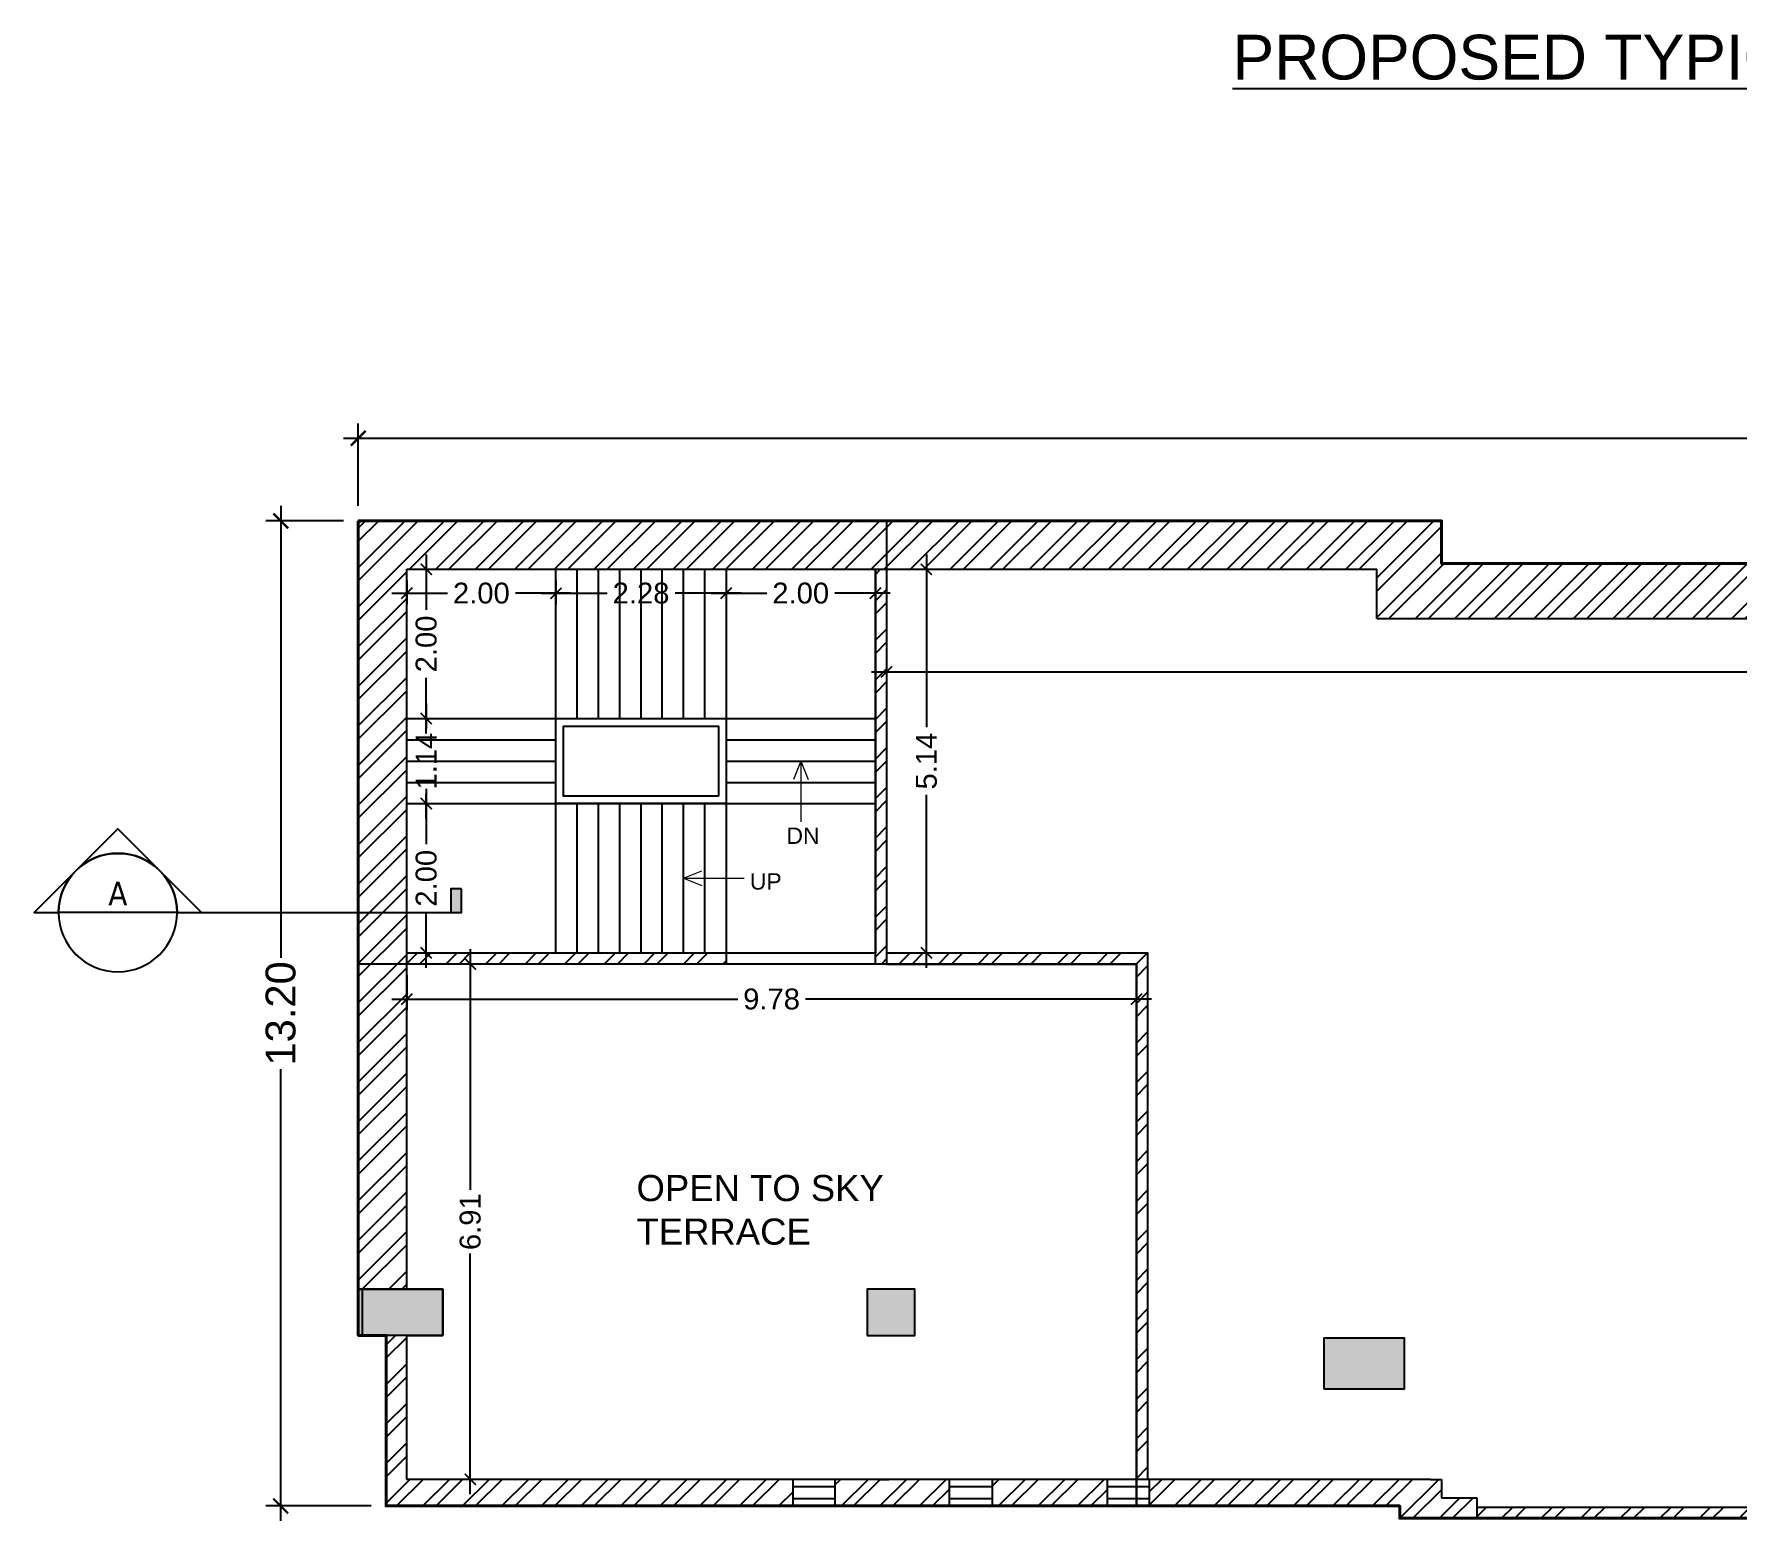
# Model space of a CAD drawing. Header units: millimetres. Extents: x -634016 to -633680, y -35980 to -35884.
# Drawn here: x -633790.64 to -633767.8, y -35936.38 to -35916.45 of the extents above; entities that cross this region are included whole.
import ezdxf
from ezdxf.enums import TextEntityAlignment as Align

# ---------------------------------------------------------------- set-up
doc = ezdxf.new("R2010")
doc.units = ezdxf.units.MM
doc.header["$LTSCALE"] = 200
doc.header["$MEASUREMENT"] = 0
doc.header["$PDMODE"] = 3
doc.layers.get('0').update_dxf_attribs({"linetype": 'CONTINUOUS'})
doc.layers.get('DEFPOINTS').update_dxf_attribs({"color": 11, "linetype": 'CONTINUOUS'})
for name, color, linetype in [('00 PRO', 3, 'CONTINUOUS'), ('COL', 253, 'CONTINUOUS'), ('FUR', 7, 'CONTINUOUS'), ('Section Line', 6, 'CONTINUOUS'), ('STAIR', 252, 'CONTINUOUS'), ('Wall', 7, 'CONTINUOUS'), ('WIN', 160, 'CONTINUOUS')]:
    doc.layers.add(name, color=color, linetype=linetype)
for name, color, linetype, lineweight in [('DIM', 11, 'CONTINUOUS', 25), ('LEGEND', 3, 'CONTINUOUS', 25), ('Text', 7, 'CONTINUOUS', 100)]:
    doc.layers.add(name, color=color, linetype=linetype, lineweight=lineweight)
doc.styles.add('Arial', font='arial.ttf')
doc.styles.add('style1', font='arial.ttf', dxfattribs={"height": 6})
doc.styles.add('Tahoma', font='tahoma.ttf')
doc.dimstyles.new('Copy of STANDARD', dxfattribs={"dimtxt": 0.4, "dimasz": 0.2, "dimexe": 0.2, "dimexo": 0.2, "dimgap": 0.09, "dimtad": 0, "dimzin": 0, "dimdsep": 46, "dimtxsty": 'Arial', "dimblk": 'ARCHTICK', "dimcen": 0.09, "dimdle": 0.2, "dimclrd": 253, "dimclre": 253, "dimclrt": 7, "dimadec": 0, "dimazin": 0, "dimtfac": 1, "dimtofl": 0, "dimtmove": 0, "dimatfit": 3, "dimldrblk": 'ARCHTICK', "dimfxl": 0.18, "dimtolj": 1, "dimtzin": 0, "dimarcsym": 0})
pattern_1 = [(45, (1923.4263, -208.31062), (-0.26516504294, 0.26516504294), []), (45, (1923.60308, -208.31062), (-0.26516504294, 0.26516504294), [])]

# ---------------------------------------------------------------- blocks, each defined once
blk = doc.blocks.new('_ArchTick')
at = {"color": 0, "linetype": 'ByBlock', "const_width": 0.15}
blk.add_lwpolyline([(-0.5, -0.5), (0.5, 0.5)], dxfattribs=at)
blk = doc.blocks.new('*D166')
at = {"layer": 'DEFPOINTS', "color": 0, "transparency": 16777216}
for p in [(-633786.292, -35921.867), (-633786.292, -35922.974), (-633744.379, -35923.545)]:
    blk.add_point(p, dxfattribs=at)
at = {"layer": 'DIM', "color": 253, "lineweight": -2, "transparency": 16777216}
for p, q in [((-633786.292, -35922.774), (-633786.292, -35921.667)), ((-633744.379, -35923.345), (-633744.379, -35921.667)), ((-633786.492, -35921.867), (-633766.07, -35921.867)), ((-633744.179, -35921.867), (-633764.601, -35921.867))]:
    blk.add_line(p, q, dxfattribs=at)
at = {"layer": 'DIM', "color": 253, "lineweight": -2, "transparency": 16777216, "xscale": 0.2, "yscale": 0.2, "zscale": 0.2, "rotation": 180}
blk.add_blockref('_ArchTick', (-633786.292, -35921.867), dxfattribs=at)
at = {"layer": 'DIM', "color": 253, "lineweight": -2, "transparency": 16777216, "xscale": 0.2, "yscale": 0.2, "zscale": 0.2}
blk.add_blockref('_ArchTick', (-633744.379, -35921.867), dxfattribs=at)
at = {"layer": 'DIM', "color": 7, "transparency": 16777216, "insert": (-633765.336, -35921.867), "char_height": 0.4, "attachment_point": 5, "style": 'Arial'}
blk.add_mtext('\\A1;41.91', dxfattribs=at)
blk = doc.blocks.new('*D167')
at = {"layer": 'DEFPOINTS', "color": 0, "transparency": 16777216}
for p in [(-633786.292, -35922.974), (-633787.331, -35936.176), (-633785.918, -35936.176)]:
    blk.add_point(p, dxfattribs=at)
at = {"layer": 'DIM', "color": 253, "lineweight": -2, "transparency": 16777216}
for p, q in [((-633787.331, -35922.774), (-633787.331, -35928.829)), ((-633786.492, -35922.974), (-633787.531, -35922.974)), ((-633787.331, -35936.376), (-633787.331, -35930.32)), ((-633786.118, -35936.176), (-633787.531, -35936.176))]:
    blk.add_line(p, q, dxfattribs=at)
at = {"layer": 'DIM', "color": 253, "lineweight": -2, "transparency": 16777216, "xscale": 0.2, "yscale": 0.2, "zscale": 0.2}
for p, rotation in [((-633787.331, -35922.974), 90), ((-633787.331, -35936.176), 270)]:
    blk.add_blockref('_ArchTick', p, dxfattribs=dict(at, rotation=rotation))
at = {"layer": 'DIM', "color": 7, "transparency": 16777216, "insert": (-633787.331, -35929.575), "char_height": 0.4, "attachment_point": 5, "rotation": 90, "style": 'Arial'}
blk.add_mtext('\\A1;13.20', dxfattribs=at)
blk = doc.blocks.new('*D168')
at = {"layer": 'DEFPOINTS', "color": 0, "transparency": 16777216}
for p in [(-633779.212, -35924.577), (-633779.212, -35924.997), (-633751.916, -35924.997)]:
    blk.add_point(p, dxfattribs=at)
at = {"layer": 'DIM', "color": 253, "lineweight": -2, "transparency": 16777216}
for p, q in [((-633779.212, -35924.727), (-633779.212, -35925.147)), ((-633779.412, -35924.997), (-633766.128, -35924.997)), ((-633751.716, -35924.997), (-633765, -35924.997))]:
    blk.add_line(p, q, dxfattribs=at)
at = {"layer": 'DIM', "color": 253, "lineweight": -2, "transparency": 16777216, "xscale": 0.15, "yscale": 0.15, "zscale": 0.15, "rotation": 180}
blk.add_blockref('_ArchTick', (-633779.212, -35924.997), dxfattribs=at)
at = {"layer": 'DIM', "color": 253, "lineweight": -2, "transparency": 16777216, "xscale": 0.15, "yscale": 0.15, "zscale": 0.15}
blk.add_blockref('_ArchTick', (-633751.916, -35924.997), dxfattribs=at)
at = {"layer": 'DIM', "color": 7, "transparency": 16777216, "insert": (-633765.564, -35924.997), "char_height": 0.28, "attachment_point": 5, "style": 'Arial'}
blk.add_mtext('\\A1;27.30', dxfattribs=at)
blk = doc.blocks.new('*D4')
at = {"layer": 'DEFPOINTS', "color": 0, "transparency": 16777216}
for p in [(-634918.319, -35969.072), (-634916.319, -35969.072), (-634916.319, -35969.392)]:
    blk.add_point(p, dxfattribs=at)
at = {"layer": 'DIM', "color": 253, "lineweight": -2, "transparency": 16777216}
for p, q in [((-634918.319, -35969.222), (-634918.319, -35969.542)), ((-634916.319, -35969.222), (-634916.319, -35969.542)), ((-634918.519, -35969.392), (-634917.775, -35969.392)), ((-634916.119, -35969.392), (-634916.863, -35969.392))]:
    blk.add_line(p, q, dxfattribs=at)
at = {"layer": 'DIM', "color": 253, "lineweight": -2, "transparency": 16777216, "xscale": 0.15, "yscale": 0.15, "zscale": 0.15, "rotation": 180}
blk.add_blockref('_ArchTick', (-634918.319, -35969.392), dxfattribs=at)
at = {"layer": 'DIM', "color": 253, "lineweight": -2, "transparency": 16777216, "xscale": 0.15, "yscale": 0.15, "zscale": 0.15}
blk.add_blockref('_ArchTick', (-634916.319, -35969.392), dxfattribs=at)
at = {"layer": 'DIM', "color": 7, "transparency": 16777216, "insert": (-634917.319, -35969.392), "char_height": 0.28, "attachment_point": 5, "style": 'Arial'}
blk.add_mtext('\\A1;2.00', dxfattribs=at)
blk = doc.blocks.new('*D5')
at = {"layer": 'DEFPOINTS', "color": 0, "transparency": 16777216}
for p in [(-634916.319, -35969.072), (-634914.039, -35969.392), (-634914.039, -35969.392)]:
    blk.add_point(p, dxfattribs=at)
at = {"layer": 'DIM', "color": 253, "lineweight": -2, "transparency": 16777216}
for p, q in [((-634916.319, -35969.222), (-634916.319, -35969.542)), ((-634916.519, -35969.392), (-634915.635, -35969.392)), ((-634913.839, -35969.392), (-634914.723, -35969.392))]:
    blk.add_line(p, q, dxfattribs=at)
at = {"layer": 'DIM', "color": 253, "lineweight": -2, "transparency": 16777216, "xscale": 0.15, "yscale": 0.15, "zscale": 0.15, "rotation": 180}
blk.add_blockref('_ArchTick', (-634916.319, -35969.392), dxfattribs=at)
at = {"layer": 'DIM', "color": 253, "lineweight": -2, "transparency": 16777216, "xscale": 0.15, "yscale": 0.15, "zscale": 0.15}
blk.add_blockref('_ArchTick', (-634914.039, -35969.392), dxfattribs=at)
at = {"layer": 'DIM', "color": 7, "transparency": 16777216, "insert": (-634915.179, -35969.392), "char_height": 0.28, "attachment_point": 5, "style": 'Arial'}
blk.add_mtext('\\A1;2.28', dxfattribs=at)
blk = doc.blocks.new('*D6')
at = {"layer": 'DEFPOINTS', "color": 0, "transparency": 16777216}
for p in [(-634914.039, -35969.392), (-634912.039, -35969.392), (-634912.039, -35969.392)]:
    blk.add_point(p, dxfattribs=at)
at = {"layer": 'DIM', "color": 253, "lineweight": -2, "transparency": 16777216}
for p, q in [((-634914.239, -35969.392), (-634913.495, -35969.392)), ((-634911.839, -35969.392), (-634912.583, -35969.392))]:
    blk.add_line(p, q, dxfattribs=at)
at = {"layer": 'DIM', "color": 253, "lineweight": -2, "transparency": 16777216, "xscale": 0.15, "yscale": 0.15, "zscale": 0.15, "rotation": 180}
blk.add_blockref('_ArchTick', (-634914.039, -35969.392), dxfattribs=at)
at = {"layer": 'DIM', "color": 253, "lineweight": -2, "transparency": 16777216, "xscale": 0.15, "yscale": 0.15, "zscale": 0.15}
blk.add_blockref('_ArchTick', (-634912.039, -35969.392), dxfattribs=at)
at = {"layer": 'DIM', "color": 7, "transparency": 16777216, "insert": (-634913.039, -35969.392), "char_height": 0.28, "attachment_point": 5, "style": 'Arial'}
blk.add_mtext('\\A1;2.00', dxfattribs=at)
blk = doc.blocks.new('*D7')
at = {"layer": 'DEFPOINTS', "color": 0, "transparency": 16777216}
for p in [(-634918.319, -35969.072), (-634918.319, -35971.072), (-634918.058, -35971.072)]:
    blk.add_point(p, dxfattribs=at)
at = {"layer": 'DIM', "color": 253, "lineweight": -2, "transparency": 16777216}
for p, q in [((-634918.169, -35969.072), (-634917.908, -35969.072)), ((-634918.058, -35968.872), (-634918.058, -35969.617)), ((-634918.058, -35971.272), (-634918.058, -35970.528)), ((-634918.169, -35971.072), (-634917.908, -35971.072))]:
    blk.add_line(p, q, dxfattribs=at)
at = {"layer": 'DIM', "color": 253, "lineweight": -2, "transparency": 16777216, "xscale": 0.15, "yscale": 0.15, "zscale": 0.15}
for p, rotation in [((-634918.058, -35969.072), 90), ((-634918.058, -35971.072), 270)]:
    blk.add_blockref('_ArchTick', p, dxfattribs=dict(at, rotation=rotation))
at = {"layer": 'DIM', "color": 7, "transparency": 16777216, "insert": (-634918.058, -35970.072), "char_height": 0.28, "attachment_point": 5, "rotation": 90, "style": 'Arial'}
blk.add_mtext('\\A1;2.00', dxfattribs=at)
blk = doc.blocks.new('*D8')
at = {"layer": 'DEFPOINTS', "color": 0, "transparency": 16777216}
for p in [(-634918.319, -35971.072), (-634918.319, -35972.212), (-634918.058, -35972.212)]:
    blk.add_point(p, dxfattribs=at)
at = {"layer": 'DIM', "color": 253, "lineweight": -2, "transparency": 16777216}
for p, q in [((-634918.058, -35970.872), (-634918.058, -35971.203)), ((-634918.169, -35971.072), (-634917.908, -35971.072)), ((-634918.169, -35972.212), (-634917.908, -35972.212)), ((-634918.058, -35972.412), (-634918.058, -35972.082))]:
    blk.add_line(p, q, dxfattribs=at)
at = {"layer": 'DIM', "color": 253, "lineweight": -2, "transparency": 16777216, "xscale": 0.15, "yscale": 0.15, "zscale": 0.15}
for p, rotation in [((-634918.058, -35971.072), 90), ((-634918.058, -35972.212), 270)]:
    blk.add_blockref('_ArchTick', p, dxfattribs=dict(at, rotation=rotation))
at = {"layer": 'DIM', "color": 7, "transparency": 16777216, "insert": (-634918.058, -35971.642), "char_height": 0.28, "attachment_point": 5, "rotation": 90, "style": 'Arial'}
blk.add_mtext('\\A1;1.14', dxfattribs=at)
blk = doc.blocks.new('*D9')
at = {"layer": 'DEFPOINTS', "color": 0, "transparency": 16777216}
for p in [(-634918.319, -35972.212), (-634918.319, -35974.212), (-634918.058, -35974.212)]:
    blk.add_point(p, dxfattribs=at)
at = {"layer": 'DIM', "color": 253, "lineweight": -2, "transparency": 16777216}
for p, q in [((-634918.058, -35972.012), (-634918.058, -35972.757)), ((-634918.169, -35972.212), (-634917.908, -35972.212)), ((-634918.058, -35974.412), (-634918.058, -35973.668)), ((-634918.169, -35974.212), (-634917.908, -35974.212))]:
    blk.add_line(p, q, dxfattribs=at)
at = {"layer": 'DIM', "color": 253, "lineweight": -2, "transparency": 16777216, "xscale": 0.15, "yscale": 0.15, "zscale": 0.15}
for p, rotation in [((-634918.058, -35972.212), 90), ((-634918.058, -35974.212), 270)]:
    blk.add_blockref('_ArchTick', p, dxfattribs=dict(at, rotation=rotation))
at = {"layer": 'DIM', "color": 7, "transparency": 16777216, "insert": (-634918.058, -35973.212), "char_height": 0.28, "attachment_point": 5, "rotation": 90, "style": 'Arial'}
blk.add_mtext('\\A1;2.00', dxfattribs=at)
blk = doc.blocks.new('*D174')
at = {"layer": 'DEFPOINTS', "color": 0, "transparency": 16777216}
for p in [(-633785.642, -35928.913), (-633775.863, -35929.173), (-633775.863, -35929.383)]:
    blk.add_point(p, dxfattribs=at)
at = {"layer": 'DIM', "color": 253, "lineweight": -2, "transparency": 16777216}
for p, q in [((-633785.642, -35929.063), (-633785.642, -35929.533)), ((-633775.863, -35929.323), (-633775.863, -35929.533)), ((-633785.842, -35929.383), (-633781.206, -35929.383)), ((-633775.663, -35929.383), (-633780.299, -35929.383))]:
    blk.add_line(p, q, dxfattribs=at)
at = {"layer": 'DIM', "color": 253, "lineweight": -2, "transparency": 16777216, "xscale": 0.15, "yscale": 0.15, "zscale": 0.15, "rotation": 180}
blk.add_blockref('_ArchTick', (-633785.642, -35929.383), dxfattribs=at)
at = {"layer": 'DIM', "color": 253, "lineweight": -2, "transparency": 16777216, "xscale": 0.15, "yscale": 0.15, "zscale": 0.15}
blk.add_blockref('_ArchTick', (-633775.863, -35929.383), dxfattribs=at)
at = {"layer": 'DIM', "color": 7, "transparency": 16777216, "insert": (-633780.753, -35929.383), "char_height": 0.28, "attachment_point": 5, "style": 'Arial'}
blk.add_mtext('\\A1;9.78', dxfattribs=at)
blk = doc.blocks.new('*D175')
at = {"layer": 'DEFPOINTS', "color": 0, "transparency": 16777216}
for p in [(-633784.755, -35928.913), (-633784.791, -35935.819), (-633784.755, -35935.819)]:
    blk.add_point(p, dxfattribs=at)
at = {"layer": 'DIM', "color": 253, "lineweight": -2, "transparency": 16777216}
for p, q in [((-633784.791, -35928.713), (-633784.791, -35931.939)), ((-633784.905, -35928.913), (-633784.941, -35928.913)), ((-633784.791, -35936.019), (-633784.791, -35932.794)), ((-633784.905, -35935.819), (-633784.941, -35935.819))]:
    blk.add_line(p, q, dxfattribs=at)
at = {"layer": 'DIM', "color": 253, "lineweight": -2, "transparency": 16777216, "xscale": 0.15, "yscale": 0.15, "zscale": 0.15}
for p, rotation in [((-633784.791, -35928.913), 90), ((-633784.791, -35935.819), 270)]:
    blk.add_blockref('_ArchTick', p, dxfattribs=dict(at, rotation=rotation))
at = {"layer": 'DIM', "color": 7, "transparency": 16777216, "insert": (-633784.791, -35932.366), "char_height": 0.28, "attachment_point": 5, "rotation": 90, "style": 'Arial'}
blk.add_mtext('\\A1;6.91', dxfattribs=at)
blk = doc.blocks.new('*U3')
blk.add_hatch(color=256).paths.add_polyline_path([(-1.8125, 0.125), (-1.7566, 0.125), (-1.7566, 0), (-1.8125, 0)])
at = {"color": 1, "true_color": 0xff0000}
blk.add_line((-0.3125, 0), (-1.8125, 0), dxfattribs=at)
blk.add_line((-0.3125, 0), (0.3125, 0))
blk.add_lwpolyline([(-0.3125, 0), (-0.4419, 0), (0, 0.4419), (0.4419, 0), (0.3125, 0, 1)], format="xyb", close=True, dxfattribs=at)
blk.add_lwpolyline([(-1.8125, 0.125), (-1.7566, 0.125), (-1.7566, 0), (-1.8125, 0)], close=True, dxfattribs=at)
blk.add_circle((0, 0), 0.3125, dxfattribs=at)
at = {"style": 'Tahoma', "flags": 8}
blk.add_attdef('VIEWNUMBER', text='', height=0.125, dxfattribs=at).set_placement((0, 0), align=Align.BOTTOM_CENTER)
blk.add_attdef('SHEETNUMBER', text='', height=0.125, dxfattribs=at).set_placement((0, -0.0625), align=Align.TOP_CENTER)
blk = doc.blocks.new('*D176')
at = {"layer": 'DEFPOINTS', "color": 0, "transparency": 16777216}
for p in [(-633778.925, -35923.623), (-633778.677, -35923.623), (-633778.925, -35928.763)]:
    blk.add_point(p, dxfattribs=at)
at = {"layer": 'DIM', "color": 253, "lineweight": -2, "transparency": 16777216}
for p, q in [((-633778.677, -35923.423), (-633778.677, -35925.74)), ((-633778.775, -35923.623), (-633778.527, -35923.623)), ((-633778.677, -35928.963), (-633778.677, -35926.646)), ((-633778.775, -35928.763), (-633778.527, -35928.763))]:
    blk.add_line(p, q, dxfattribs=at)
at = {"layer": 'DIM', "color": 253, "lineweight": -2, "transparency": 16777216, "xscale": 0.15, "yscale": 0.15, "zscale": 0.15}
for p, rotation in [((-633778.677, -35923.623), 90), ((-633778.677, -35928.763), 270)]:
    blk.add_blockref('_ArchTick', p, dxfattribs=dict(at, rotation=rotation))
at = {"layer": 'DIM', "color": 7, "transparency": 16777216, "insert": (-633778.677, -35926.193), "char_height": 0.28, "attachment_point": 5, "rotation": 90, "style": 'Arial'}
blk.add_mtext('\\A1;5.14', dxfattribs=at)
blk = doc.blocks.new('str 2mh')
h = blk.add_hatch()
h.set_pattern_fill('ANSI32', color=8, style=0)
h.set_pattern_definition([(45, (634918.31903, 35969.0724), (-0.26516504294, 0.26516504294), []), (45, (634918.4958, 35969.0724), (-0.26516504294, 0.26516504294), [])])
h.paths.add_polyline_path([(4.28, -5.14), (0, -5.14), (0, -5.29), (4.28, -5.29)])
for points in [[(4.28, -3.14), (2, -3.14), (2, -2), (4.28, -2)], [(4.18, -3.04), (2.1, -3.04), (2.1, -2.1), (4.18, -2.1)], [(4.28, -5.29), (0, -5.29), (0, -5.14), (4.28, -5.14)]]:
    blk.add_lwpolyline(points, close=True)
at = {"layer": 'STAIR'}
for p, q in [((2, -5.14), (2, 0)), ((2.285, -2), (2.285, 0)), ((2.57, -2), (2.57, 0)), ((2.855, -2), (2.855, 0)), ((3.14, -2), (3.14, 0)), ((3.425, -2), (3.425, 0)), ((3.71, -2), (3.71, 0)), ((3.995, -2), (3.995, 0)), ((4.28, 0), (4.28, -5.14)), ((0, -2), (6.28, -2)), ((0, -2.285), (2, -2.285)), ((4.28, -2.285), (6.28, -2.285)), ((0, -2.57), (2, -2.57)), ((4.28, -2.57), (6.28, -2.57)), ((0, -2.855), (2, -2.855)), ((4.28, -2.855), (6.28, -2.855)), ((0, -3.14), (6.28, -3.14)), ((2.285, -5.14), (2.285, -3.14)), ((2.57, -5.14), (2.57, -3.14)), ((2.855, -5.14), (2.855, -3.14)), ((3.14, -5.14), (3.14, -3.14)), ((3.425, -5.14), (3.425, -3.14)), ((3.71, -5.14), (3.71, -3.14)), ((3.995, -5.14), (3.995, -3.14))]:
    blk.add_line(p, q, dxfattribs=at)
at = {"layer": 'Text', "lineweight": 5}
for p, q in [((5.28, -2.57), (5.182, -2.816)), ((5.28, -2.57), (5.28, -3.382)), ((5.28, -2.57), (5.378, -2.816)), ((3.71, -4.14), (3.956, -4.042)), ((3.71, -4.14), (4.522, -4.14)), ((3.71, -4.14), (3.956, -4.238))]:
    blk.add_line(p, q, dxfattribs=at)
at = {"layer": 'Wall'}
for p, q in [((0, -5.14), (0, 0)), ((0, 0), (6.28, 0)), ((6.28, 0), (6.28, -5.14)), ((0, -5.14), (6.28, -5.14))]:
    blk.add_line(p, q, dxfattribs=at)
at = {"layer": 'LEGEND', "color": 7, "style": 'style1'}
for s, p in [('DN', (5.089, -3.68)), ('UP', (4.598, -4.292))]:
    blk.add_text(s, height=0.22, dxfattribs=at).set_placement(p)
at = {"layer": 'DIM'}
for base, p1, p2, picture, middle in [((2, -0.32), (0, 0), (2, 0), '*D4', (1, -0.32)), ((4.28, -0.32), (2, 0), (4.28, -0.32), '*D5', (3.14, -0.32)), ((6.28, -0.32), (4.28, -0.32), (6.28, -0.32), '*D6', (5.28, -0.32))]:
    dim = blk.add_linear_dim(base=base, p1=p1, p2=p2, dimstyle='Copy of STANDARD', override={"dimtxt": 0.28, "dimasz": 0.15, "dimexe": 0.15, "dimexo": 0.15}, dxfattribs=at)
    dim.commit()
    dim.dimension.update_dxf_attribs({"geometry": picture, "text_midpoint": middle, "insert": (634918.319, 35969.072)})
for base, p1, p2, picture, middle in [((0.261, -2), (0, 0), (0, -2), '*D7', (0.261, -1)), ((0.261, -3.14), (0, -2), (0, -3.14), '*D8', (0.261, -2.57)), ((0.261, -5.14), (0, -3.14), (0, -5.14), '*D9', (0.261, -4.14))]:
    dim = blk.add_linear_dim(base=base, p1=p1, p2=p2, angle=90, dimstyle='Copy of STANDARD', override={"dimtxt": 0.28, "dimasz": 0.15, "dimexe": 0.15, "dimexo": 0.15}, dxfattribs=at)
    dim.commit()
    dim.dimension.update_dxf_attribs({"geometry": picture, "text_midpoint": middle, "insert": (634918.319, 35969.072)})

msp = doc.modelspace()

# ---------------------------------------------------------------- hatches: boundary and pattern name
h = msp.add_hatch()
h.set_pattern_fill('ANSI32', color=8, style=0)
h.set_pattern_definition([(45, (1973.0957, -208.31062), (-0.26516504294, 0.26516504294), []), (45, (1973.2725, -208.31062), (-0.26516504294, 0.26516504294), [])])
h.paths.add_polyline_path([(-633771.773, -35923.545), (-633771.773, -35922.974), (-633786.253, -35922.974), (-633786.292, -35923.013), (-633786.292, -35933.27), (-633785.642, -35933.27), (-633785.642, -35923.623), (-633772.639, -35923.623), (-633772.639, -35924.283), (-633751.653, -35924.283), (-633751.653, -35923.545), (-633751.87, -35923.545)])
h = msp.add_hatch()
h.set_pattern_fill('ANSI32', color=8, style=0)
h.set_pattern_definition([(45, (1196.27098, -23.59478), (-0.26516504294, 0.26516504294), []), (45, (1196.44775, -23.59478), (-0.26516504294, 0.26516504294), [])])
h.paths.add_polyline_path([(-633779.212, -35928.913), (-633779.362, -35928.913), (-633779.362, -35923.623), (-633779.212, -35923.623)])
h = msp.add_hatch()
h.set_pattern_fill('ANSI32', color=8, style=0)
h.set_pattern_definition([(45, (-332.1152, -3.82855), (-0.26516504294, 0.26516504294), []), (45, (-331.9384, -3.82855), (-0.26516504294, 0.26516504294), [])])
h.paths.add_polyline_path([(-633775.713, -35928.763), (-633779.212, -35928.763), (-633779.212, -35928.913), (-633775.863, -35928.913), (-633775.863, -35935.819), (-633775.713, -35935.819)])
h = msp.add_hatch()
h.set_pattern_fill('ANSI32', color=8, style=0)
h.set_pattern_definition(pattern_1)
h.paths.add_polyline_path([(-633780.465, -35936.176), (-633780.465, -35935.819), (-633785.642, -35935.819), (-633785.642, -35933.89), (-633785.918, -35933.89), (-633785.918, -35936.176)])
h = msp.add_hatch()
h.set_pattern_fill('ANSI32', color=8, style=0)
h.set_pattern_definition(pattern_1)
h.paths.add_polyline_path([(-633772.334, -35936.176), (-633772.334, -35936.341), (-633771.301, -35936.341), (-633771.301, -35936.065), (-633771.773, -35936.065), (-633771.773, -35935.819), (-633771.921, -35935.819), (-633774.085, -35935.819), (-633775.691, -35935.819), (-633775.691, -35936.176), (-633774.085, -35936.176)])
h = msp.add_hatch()
h.set_pattern_fill('ANSI32', color=8, style=0)
h.set_pattern_definition([(45, (1608.1517, -23.78783), (-0.26516504294, 0.26516504294), []), (45, (1608.32848, -23.78783), (-0.26516504294, 0.26516504294), [])])
h.paths.add_polyline_path([(-633765.966, -35936.191), (-633771.301, -35936.191), (-633771.301, -35936.341), (-633765.966, -35936.341)])

# ---------------------------------------------------------------- linework, layer by layer
at = {"color": 8}
for p, q in [((-633786.292, -35923.013), (-633786.253, -35922.974)), ((-633779.904, -35935.893), (-633779.83, -35935.819)), ((-633779.815, -35936.176), (-633779.458, -35935.819)), ((-633779.656, -35936.176), (-633779.299, -35935.819)), ((-633779.303, -35936.176), (-633778.946, -35935.819)), ((-633779.126, -35936.176), (-633778.769, -35935.819)), ((-633778.772, -35936.176), (-633778.415, -35935.819)), ((-633778.595, -35936.176), (-633778.368, -35935.949)), ((-633777.797, -35935.908), (-633777.708, -35935.819)), ((-633777.712, -35936.176), (-633777.355, -35935.819)), ((-633777.535, -35936.176), (-633777.178, -35935.819)), ((-633777.181, -35936.176), (-633776.824, -35935.819)), ((-633777.004, -35936.176), (-633776.648, -35935.819)), ((-633776.651, -35936.176), (-633776.294, -35935.819)), ((-633776.474, -35936.176), (-633776.252, -35935.954))]:
    msp.add_line(p, q, dxfattribs=at)
msp.add_lwpolyline([(-633779.212, -35928.913), (-633779.362, -35928.913), (-633779.362, -35923.623), (-633779.212, -35923.623)], close=True)
at = {"layer": '00 PRO', "lineweight": 40}
msp.add_lwpolyline([(-633786.292, -35922.974), (-633786.292, -35933.89), (-633785.918, -35933.89), (-633785.918, -35936.176), (-633772.334, -35936.176), (-633772.334, -35936.341), (-633744.379, -35936.341), (-633744.379, -35934.628), (-633744.379, -35934.628), (-633744.379, -35934.461), (-633744.379, -35934.461), (-633744.379, -35934.461), (-633744.379, -35934.461), (-633744.379, -35925.799), (-633744.379, -35923.545), (-633771.773, -35923.545), (-633771.773, -35922.974), (-633786.292, -35922.974)], dxfattribs=at)
at = {"layer": 'COL'}
for p, q in [((-633785.642, -35933.27), (-633786.292, -35933.27)), ((-633786.237, -35933.89), (-633786.237, -35933.27))]:
    msp.add_line(p, q, dxfattribs=at)
for points in [[(-633785.16, -35933.89), (-633786.292, -35933.89), (-633786.292, -35933.27), (-633785.16, -35933.27)], [(-633779.471, -35933.89), (-633778.831, -35933.89), (-633778.831, -35933.27), (-633779.471, -35933.27)], [(-633773.352, -35934.608), (-633772.27, -35934.608), (-633772.27, -35933.929), (-633773.352, -35933.929)]]:
    msp.add_lwpolyline(points, close=True, dxfattribs=at)
for points in [[(-633786.292, -35933.27), (-633785.16, -35933.27), (-633786.292, -35933.89), (-633785.16, -35933.89)], [(-633779.471, -35933.27), (-633778.831, -35933.27), (-633779.471, -35933.89), (-633778.831, -35933.89)], [(-633773.352, -35933.929), (-633772.27, -35933.929), (-633773.352, -35934.608), (-633772.27, -35934.608)]]:
    msp.add_solid(points, dxfattribs=at)
at = {"layer": 'DEFPOINTS'}
for points in [[(-633786.292, -35922.974), (-633779.212, -35922.974), (-633779.212, -35928.913), (-633786.292, -35928.913)], [(-633786.292, -35922.974), (-633779.212, -35922.974), (-633779.212, -35928.913), (-633786.292, -35928.913)], [(-633775.863, -35928.913), (-633775.863, -35936.176), (-633772.334, -35936.176), (-633772.334, -35936.341), (-633744.379, -35936.341), (-633744.379, -35927.583), (-633747.116, -35927.583), (-633747.116, -35932.233), (-633751.916, -35932.233), (-633751.916, -35923.545), (-633771.773, -35923.545), (-633771.773, -35922.974), (-633779.212, -35922.974), (-633779.212, -35928.913)]]:
    msp.add_lwpolyline(points, close=True, dxfattribs=at)
msp.add_lwpolyline([(-633775.863, -35936.176), (-633775.863, -35928.913), (-633779.116, -35928.913), (-633779.212, -35928.913), (-633786.292, -35928.913), (-633786.292, -35933.89), (-633785.918, -35933.89), (-633785.918, -35936.176), (-633775.863, -35936.176)], dxfattribs=at)
at = {"layer": 'FUR'}
for p, q in [((-633774.085, -35936.176), (-633775.691, -35936.176)), ((-633771.301, -35936.191), (-633765.966, -35936.191)), ((-633771.301, -35936.341), (-633765.966, -35936.341))]:
    msp.add_line(p, q, dxfattribs=at)
at = {"layer": 'Wall'}
for p, q in [((-633786.292, -35922.974), (-633771.773, -35922.974)), ((-633786.292, -35933.89), (-633786.292, -35922.974)), ((-633786.292, -35933.89), (-633786.292, -35922.974)), ((-633771.773, -35923.545), (-633771.773, -35922.974)), ((-633785.642, -35933.27), (-633785.642, -35923.623)), ((-633785.642, -35923.623), (-633772.639, -35923.623)), ((-633772.639, -35924.283), (-633772.639, -35923.623)), ((-633771.773, -35923.545), (-633751.653, -35923.545)), ((-633772.639, -35924.283), (-633751.653, -35924.283)), ((-633785.16, -35933.27), (-633785.642, -35933.27)), ((-633785.16, -35933.89), (-633785.16, -35933.27)), ((-633778.831, -35933.27), (-633779.471, -35933.27)), ((-633779.471, -35933.27), (-633779.471, -35933.89)), ((-633778.831, -35933.89), (-633778.831, -35933.27)), ((-633785.918, -35936.176), (-633785.918, -35933.89)), ((-633785.642, -35935.819), (-633785.642, -35933.89)), ((-633785.642, -35933.89), (-633785.16, -35933.89)), ((-633779.471, -35933.89), (-633778.831, -35933.89)), ((-633772.27, -35933.929), (-633773.352, -35933.929)), ((-633773.352, -35933.929), (-633773.352, -35934.608)), ((-633772.27, -35934.608), (-633772.27, -35933.929)), ((-633773.352, -35934.608), (-633772.27, -35934.608)), ((-633780.465, -35935.819), (-633785.642, -35935.819)), ((-633779.327, -35935.819), (-633781.492, -35935.819)), ((-633780.465, -35936.176), (-633780.465, -35935.819)), ((-633778.368, -35935.819), (-633779.904, -35935.819)), ((-633779.904, -35935.819), (-633779.904, -35936.176)), ((-633779.327, -35935.819), (-633779.18, -35935.819)), ((-633778.368, -35936.176), (-633778.368, -35935.819)), ((-633776.252, -35935.819), (-633777.797, -35935.819)), ((-633777.797, -35935.819), (-633777.797, -35936.176)), ((-633776.252, -35936.176), (-633776.252, -35935.819)), ((-633774.085, -35935.819), (-633775.691, -35935.819)), ((-633775.691, -35935.819), (-633775.691, -35936.176)), ((-633771.921, -35935.819), (-633774.085, -35935.819)), ((-633771.921, -35935.819), (-633771.773, -35935.819)), ((-633771.773, -35935.819), (-633771.773, -35936.065)), ((-633780.465, -35936.176), (-633785.918, -35936.176)), ((-633779.741, -35936.176), (-633781.492, -35936.176)), ((-633778.368, -35936.176), (-633779.904, -35936.176)), ((-633776.252, -35936.176), (-633777.797, -35936.176)), ((-633772.334, -35936.176), (-633774.085, -35936.176)), ((-633772.334, -35936.341), (-633772.334, -35936.176)), ((-633771.773, -35936.065), (-633771.301, -35936.065)), ((-633771.301, -35936.065), (-633771.301, -35936.341)), ((-633771.301, -35936.341), (-633772.334, -35936.341))]:
    msp.add_line(p, q, dxfattribs=at)
for points in [[(-633779.212, -35928.763), (-633775.713, -35928.763), (-633775.713, -35935.819)], [(-633779.212, -35928.913), (-633775.863, -35928.913), (-633775.863, -35935.819)]]:
    msp.add_lwpolyline(points, dxfattribs=at)
msp.add_lwpolyline([(-633785.16, -35933.89), (-633786.292, -35933.89), (-633786.292, -35933.27), (-633785.16, -35933.27)], close=True, dxfattribs=at)
at = {"layer": 'WIN'}
for p, q in [((-633779.904, -35935.819), (-633780.465, -35935.819)), ((-633779.904, -35935.918), (-633780.465, -35935.918)), ((-633777.797, -35935.819), (-633778.368, -35935.819)), ((-633777.797, -35935.918), (-633778.368, -35935.918)), ((-633775.691, -35935.819), (-633776.252, -35935.819)), ((-633775.691, -35935.918), (-633776.252, -35935.918)), ((-633779.904, -35936.078), (-633780.465, -35936.078)), ((-633779.904, -35936.176), (-633780.465, -35936.176)), ((-633777.797, -35936.078), (-633778.368, -35936.078)), ((-633777.797, -35936.176), (-633778.368, -35936.176)), ((-633775.691, -35936.078), (-633776.252, -35936.078)), ((-633775.691, -35936.176), (-633776.252, -35936.176))]:
    msp.add_line(p, q, dxfattribs=at)

# ---------------------------------------------------------------- block references
msp.add_blockref('str 2mh', (-633785.642, -35923.623))
at = {"layer": 'Section Line'}
ref = msp.add_blockref('*U3', (-633789.514, -35928.223), dxfattribs=dict(at, xscale=-2.540000000037252, yscale=2.540000000037252, zscale=2.54))
ref.add_attrib('VIEWNUMBER', 'A', dxfattribs={"layer": '0', "extrusion": (0, 0, -1), "height": 0.318, "style": 'Tahoma'}).set_placement((633789.514, -35928.223), align=Align.BOTTOM_CENTER)

# ---------------------------------------------------------------- texts
at = {"layer": 'LEGEND', "color": 7, "style": 'style1'}
msp.add_text('%%UPROPOSED TYPICAL 3RD & 4TH FLOOR PLAN', height=0.6, dxfattribs=at).set_placement((-633765.307, -35916.759), align=Align.MIDDLE_CENTER)
at = {"layer": 'LEGEND', "color": 7, "insert": (-633782.563, -35931.74), "char_height": 0.35, "width": 4.87389, "attachment_point": 1, "style": 'style1'}
msp.add_mtext('OPEN TO SKY TERRACE', dxfattribs=at)

# ---------------------------------------------------------------- dimensions: what is measured, and where the dimension line sits
at = {"layer": 'DIM'}
for base, p1, p2, angle, picture, middle in [((-633786.292, -35921.867), (-633744.379, -35923.545), (-633786.292, -35922.974), 180, '*D166', (-633765.336, -35921.867)), ((-633787.331, -35936.176), (-633786.292, -35922.974), (-633785.918, -35936.176), 270, '*D167', (-633787.331, -35929.575))]:
    dim = msp.add_linear_dim(base=base, p1=p1, p2=p2, angle=angle, dimstyle='Copy of STANDARD', dxfattribs=at)
    dim.commit()
    dim.dimension.update_dxf_attribs({"geometry": picture, "text_midpoint": middle})
for base, p1, p2, picture, middle in [((-633778.677, -35923.623), (-633778.925, -35928.763), (-633778.925, -35923.623), '*D176', (-633778.677, -35926.193)), ((-633784.791, -35935.819), (-633784.755, -35928.913), (-633784.755, -35935.819), '*D175', (-633784.791, -35932.366))]:
    dim = msp.add_linear_dim(base=base, p1=p1, p2=p2, angle=90, dimstyle='Copy of STANDARD', override={"dimtxt": 0.28, "dimasz": 0.15, "dimexe": 0.15, "dimexo": 0.15}, dxfattribs=at)
    dim.commit()
    dim.dimension.update_dxf_attribs({"geometry": picture, "text_midpoint": middle})
for base, p1, p2, picture, middle in [((-633779.212, -35924.997), (-633751.916, -35924.997), (-633779.212, -35924.577), '*D168', (-633765.564, -35924.997)), ((-633775.863, -35929.383), (-633785.642, -35928.913), (-633775.863, -35929.173), '*D174', (-633780.753, -35929.383))]:
    dim = msp.add_linear_dim(base=base, p1=p1, p2=p2, dimstyle='Copy of STANDARD', override={"dimtxt": 0.28, "dimasz": 0.15, "dimexe": 0.15, "dimexo": 0.15}, dxfattribs=at)
    dim.commit()
    dim.dimension.update_dxf_attribs({"geometry": picture, "text_midpoint": middle})

doc.saveas('drawing.dxf')
